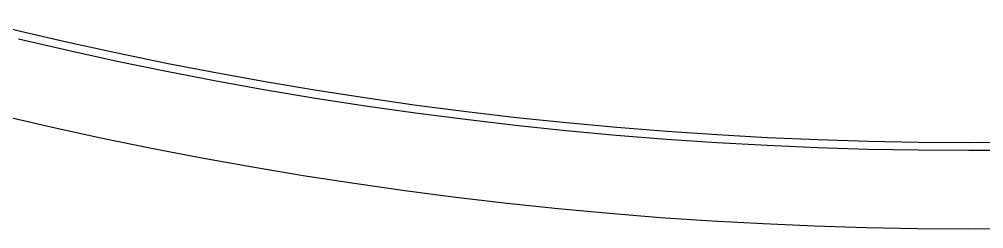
# Model space of a CAD drawing. Extents: x -25 to 122, y -49 to 104.
# Drawn here: x 28.52 to 46.13, y -48.99 to -45.17 of the extents above; entities that cross this region are included whole.
import ezdxf

# ---------------------------------------------------------------- set-up
doc = ezdxf.new("R2010")
doc.units = 0

msp = doc.modelspace()

# ---------------------------------------------------------------- linework, layer by layer
for p, q in [((27.6497, -45.1666), (28.543, -45.3845)), ((28.543, -45.3845), (29.4388, -45.5915)), ((29.406, -45.7378), (28.5083, -45.5305)), ((29.4388, -45.5915), (30.3372, -45.7874)), ((30.3061, -45.9342), (29.406, -45.7378)), ((31.2086, -46.1194), (30.3061, -45.9342)), ((30.3372, -45.7874), (31.2379, -45.9723)), ((32.1133, -46.2936), (31.2086, -46.1194)), ((31.2379, -45.9723), (32.1407, -46.1462)), ((33.02, -46.4567), (32.1133, -46.2936)), ((32.1407, -46.1462), (33.0457, -46.3089)), ((33.9287, -46.6086), (33.02, -46.4567)), ((33.0457, -46.3089), (33.9526, -46.4606)), ((33.9526, -46.4606), (34.8612, -46.601)), ((34.8392, -46.7494), (33.9287, -46.6086)), ((34.8612, -46.601), (35.7715, -46.7304)), ((35.7514, -46.879), (34.8392, -46.7494)), ((35.7715, -46.7304), (36.6834, -46.8485)), ((28.1791, -46.9169), (29.0938, -47.1282)), ((36.665, -46.9974), (35.7514, -46.879)), ((37.5801, -47.1046), (36.665, -46.9974)), ((36.6834, -46.8485), (37.5966, -46.9555)), ((37.5966, -46.9555), (38.5111, -47.0512)), ((29.0938, -47.1282), (30.011, -47.3283)), ((38.4964, -47.2005), (37.5801, -47.1046)), ((38.5111, -47.0512), (39.4266, -47.1357)), ((39.4266, -47.1357), (40.3432, -47.209)), ((30.011, -47.3283), (30.9306, -47.5171)), ((39.4138, -47.2852), (38.4964, -47.2005)), ((40.3321, -47.3586), (39.4138, -47.2852)), ((40.3432, -47.209), (41.2605, -47.271)), ((41.2605, -47.271), (42.1786, -47.3217)), ((42.1786, -47.3217), (43.0972, -47.3612)), ((30.9306, -47.5171), (31.8524, -47.6946)), ((41.2513, -47.4207), (40.3321, -47.3586)), ((42.1712, -47.4716), (41.2513, -47.4207)), ((43.0917, -47.5111), (42.1712, -47.4716)), ((44.0126, -47.5394), (43.0917, -47.5111)), ((43.0972, -47.3612), (44.0163, -47.3894)), ((44.0163, -47.3894), (44.9356, -47.4064)), ((44.9356, -47.4064), (45.855, -47.412)), ((45.855, -47.412), (46.7744, -47.4064)), ((31.8524, -47.6946), (32.7764, -47.8607)), ((44.9337, -47.5563), (44.0126, -47.5394)), ((45.855, -47.562), (44.9337, -47.5563)), ((46.7763, -47.5563), (45.855, -47.562)), ((32.7764, -47.8607), (33.7024, -48.0155)), ((33.7024, -48.0155), (34.6301, -48.159)), ((34.6301, -48.159), (35.5596, -48.291)), ((35.5596, -48.291), (36.4906, -48.4117)), ((36.4906, -48.4117), (37.423, -48.5209)), ((37.423, -48.5209), (38.3567, -48.6186)), ((38.3567, -48.6186), (39.2915, -48.7049)), ((39.2915, -48.7049), (40.2273, -48.7797)), ((40.2273, -48.7797), (41.164, -48.843)), ((41.164, -48.843), (42.1013, -48.8949)), ((42.1013, -48.8949), (43.0392, -48.9352)), ((43.0392, -48.9352), (43.9776, -48.964)), ((43.9776, -48.964), (44.9162, -48.9812)), ((44.9162, -48.9812), (45.855, -48.987)), ((45.855, -48.987), (46.7938, -48.9812))]:
    msp.add_line(p, q)

doc.saveas('drawing.dxf')
